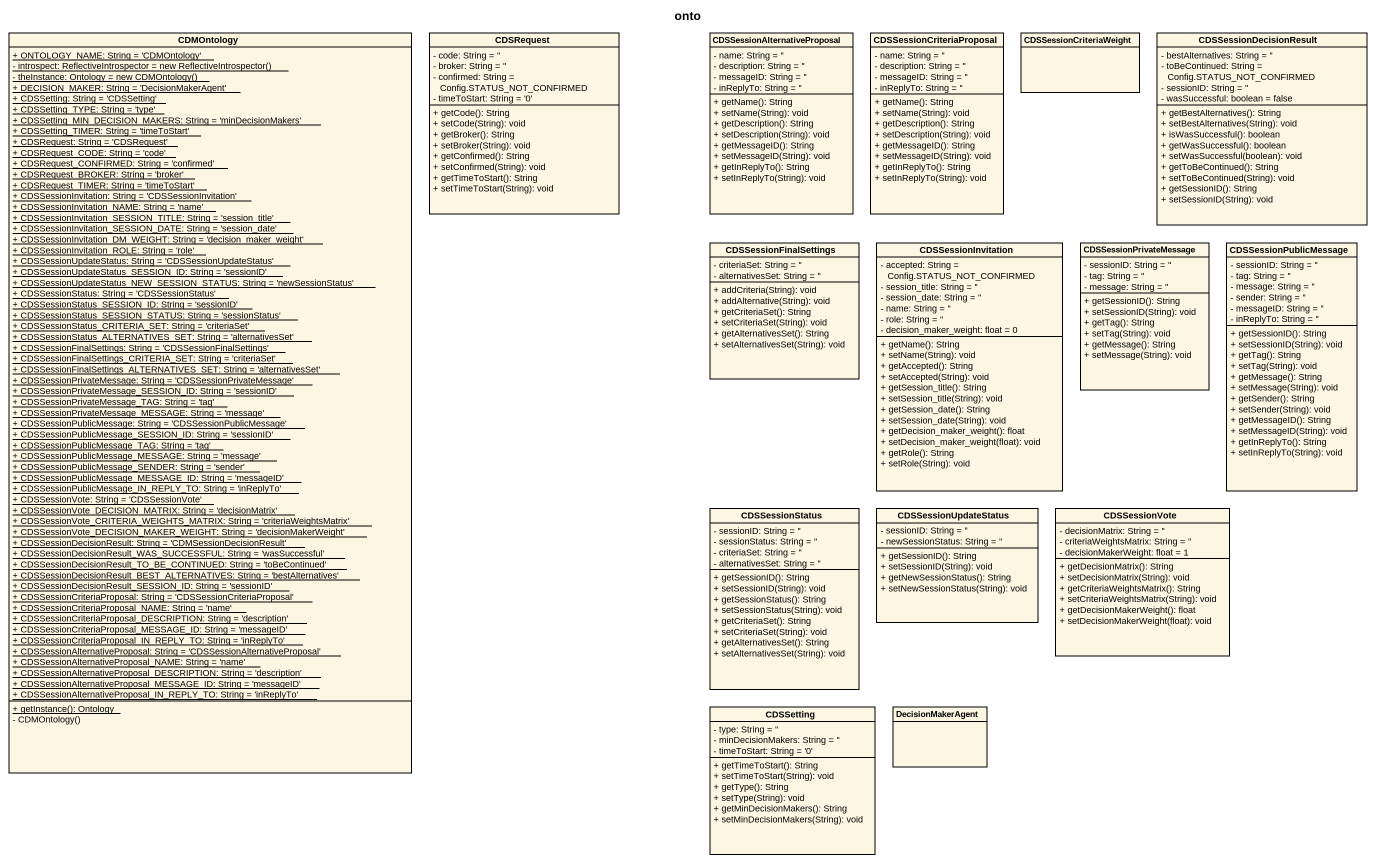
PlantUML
@startuml
title onto
hide circle
hide empty members
skinparam classAttributeIconSize 0
class CDMOntology {
  {static} + ONTOLOGY_NAME: String = 'CDMOntology'
  {static} {field} - introspect: ReflectiveIntrospector = new ReflectiveIntrospector()
  {static} {field} - theInstance: Ontology = new CDMOntology()
  {static} + DECISION_MAKER: String = 'DecisionMakerAgent'
  {static} + CDSSetting: String = 'CDSSetting'
  {static} + CDSSetting_TYPE: String = 'type'
  {static} + CDSSetting_MIN_DECISION_MAKERS: String = 'minDecisionMakers'
  {static} + CDSSetting_TIMER: String = 'timeToStart'
  {static} + CDSRequest: String = 'CDSRequest'
  {static} + CDSRequest_CODE: String = 'code'
  {static} + CDSRequest_CONFIRMED: String = 'confirmed'
  {static} + CDSRequest_BROKER: String = 'broker'
  {static} + CDSRequest_TIMER: String = 'timeToStart'
  {static} + CDSSessionInvitation: String = 'CDSSessionInvitation'
  {static} + CDSSessionInvitation_NAME: String = 'name'
  {static} + CDSSessionInvitation_SESSION_TITLE: String = 'session_title'
  {static} + CDSSessionInvitation_SESSION_DATE: String = 'session_date'
  {static} + CDSSessionInvitation_DM_WEIGHT: String = 'decision_maker_weight'
  {static} + CDSSessionInvitation_ROLE: String = 'role'
  {static} + CDSSessionUpdateStatus: String = 'CDSSessionUpdateStatus'
  {static} + CDSSessionUpdateStatus_SESSION_ID: String = 'sessionID'
  {static} + CDSSessionUpdateStatus_NEW_SESSION_STATUS: String = 'newSessionStatus'
  {static} + CDSSessionStatus: String = 'CDSSessionStatus'
  {static} + CDSSessionStatus_SESSION_ID: String = 'sessionID'
  {static} + CDSSessionStatus_SESSION_STATUS: String = 'sessionStatus'
  {static} + CDSSessionStatus_CRITERIA_SET: String = 'criteriaSet'
  {static} + CDSSessionStatus_ALTERNATIVES_SET: String = 'alternativesSet'
  {static} + CDSSessionFinalSettings: String = 'CDSSessionFinalSettings'
  {static} + CDSSessionFinalSettings_CRITERIA_SET: String = 'criteriaSet'
  {static} + CDSSessionFinalSettings_ALTERNATIVES_SET: String = 'alternativesSet'
  {static} + CDSSessionPrivateMessage: String = 'CDSSessionPrivateMessage'
  {static} + CDSSessionPrivateMessage_SESSION_ID: String = 'sessionID'
  {static} + CDSSessionPrivateMessage_TAG: String = 'tag'
  {static} + CDSSessionPrivateMessage_MESSAGE: String = 'message'
  {static} + CDSSessionPublicMessage: String = 'CDSSessionPublicMessage'
  {static} + CDSSessionPublicMessage_SESSION_ID: String = 'sessionID'
  {static} + CDSSessionPublicMessage_TAG: String = 'tag'
  {static} + CDSSessionPublicMessage_MESSAGE: String = 'message'
  {static} + CDSSessionPublicMessage_SENDER: String = 'sender'
  {static} + CDSSessionPublicMessage_MESSAGE_ID: String = 'messageID'
  {static} + CDSSessionPublicMessage_IN_REPLY_TO: String = 'inReplyTo'
  {static} + CDSSessionVote: String = 'CDSSessionVote'
  {static} + CDSSessionVote_DECISION_MATRIX: String = 'decisionMatrix'
  {static} + CDSSessionVote_CRITERIA_WEIGHTS_MATRIX: String = 'criteriaWeightsMatrix'
  {static} + CDSSessionVote_DECISION_MAKER_WEIGHT: String = 'decisionMakerWeight'
  {static} + CDSSessionDecisionResult: String = 'CDMSessionDecisionResult'
  {static} + CDSSessionDecisionResult_WAS_SUCCESSFUL: String = 'wasSuccessful'
  {static} + CDSSessionDecisionResult_TO_BE_CONTINUED: String = 'toBeContinued'
  {static} + CDSSessionDecisionResult_BEST_ALTERNATIVES: String = 'bestAlternatives'
  {static} + CDSSessionDecisionResult_SESSION_ID: String = 'sessionID'
  {static} + CDSSessionCriteriaProposal: String = 'CDSSessionCriteriaProposal'
  {static} + CDSSessionCriteriaProposal_NAME: String = 'name'
  {static} + CDSSessionCriteriaProposal_DESCRIPTION: String = 'description'
  {static} + CDSSessionCriteriaProposal_MESSAGE_ID: String = 'messageID'
  {static} + CDSSessionCriteriaProposal_IN_REPLY_TO: String = 'inReplyTo'
  {static} + CDSSessionAlternativeProposal: String = 'CDSSessionAlternativeProposal'
  {static} + CDSSessionAlternativeProposal_NAME: String = 'name'
  {static} + CDSSessionAlternativeProposal_DESCRIPTION: String = 'description'
  {static} + CDSSessionAlternativeProposal_MESSAGE_ID: String = 'messageID'
  {static} + CDSSessionAlternativeProposal_IN_REPLY_TO: String = 'inReplyTo'
  {static} + getInstance(): Ontology
  - CDMOntology()
}
class CDSRequest {
  - code: String = ''
  - broker: String = ''
  - confirmed: String = Config.STATUS_NOT_CONFIRMED
  - timeToStart: String = '0'
  + getCode(): String
  + setCode(String): void
  + getBroker(): String
  + setBroker(String): void
  + getConfirmed(): String
  + setConfirmed(String): void
  + getTimeToStart(): String
  + setTimeToStart(String): void
}
class "CDSSessionAlternativeProposal" as CDSSessionAlternativeProposa {
  - name: String = ''
  - description: String = ''
  - messageID: String = ''
  - inReplyTo: String = ''
  + getName(): String
  + setName(String): void
  + getDescription(): String
  + setDescription(String): void
  + getMessageID(): String
  + setMessageID(String): void
  + getInReplyTo(): String
  + setInReplyTo(String): void
}
class CDSSessionCriteriaProposal {
  - name: String = ''
  - description: String = ''
  - messageID: String = ''
  - inReplyTo: String = ''
  + getName(): String
  + setName(String): void
  + getDescription(): String
  + setDescription(String): void
  + getMessageID(): String
  + setMessageID(String): void
  + getInReplyTo(): String
  + setInReplyTo(String): void
}
class CDSSessionCriteriaWeight
class CDSSessionDecisionResult {
  - bestAlternatives: String = ''
  - toBeContinued: String = Config.STATUS_NOT_CONFIRMED
  - sessionID: String = ''
  - wasSuccessful: boolean = false
  + getBestAlternatives(): String
  + setBestAlternatives(String): void
  + isWasSuccessful(): boolean
  + getWasSuccessful(): boolean
  + setWasSuccessful(boolean): void
  + getToBeContinued(): String
  + setToBeContinued(String): void
  + getSessionID(): String
  + setSessionID(String): void
}
class CDSSessionFinalSettings {
  - criteriaSet: String = ''
  - alternativesSet: String = ''
  + addCriteria(String): void
  + addAlternative(String): void
  + getCriteriaSet(): String
  + setCriteriaSet(String): void
  + getAlternativesSet(): String
  + setAlternativesSet(String): void
}
class CDSSessionInvitation {
  - accepted: String = Config.STATUS_NOT_CONFIRMED
  - session_title: String = ''
  - session_date: String = ''
  - name: String = ''
  - role: String = ''
  - decision_maker_weight: float = 0
  + getName(): String
  + setName(String): void
  + getAccepted(): String
  + setAccepted(String): void
  + getSession_title(): String
  + setSession_title(String): void
  + getSession_date(): String
  + setSession_date(String): void
  + getDecision_maker_weight(): float
  + setDecision_maker_weight(float): void
  + getRole(): String
  + setRole(String): void
}
class CDSSessionPrivateMessage {
  - sessionID: String = ''
  - tag: String = ''
  - message: String = ''
  + getSessionID(): String
  + setSessionID(String): void
  + getTag(): String
  + setTag(String): void
  + getMessage(): String
  + setMessage(String): void
}
class CDSSessionPublicMessage {
  - sessionID: String = ''
  - tag: String = ''
  - message: String = ''
  - sender: String = ''
  - messageID: String = ''
  - inReplyTo: String = ''
  + getSessionID(): String
  + setSessionID(String): void
  + getTag(): String
  + setTag(String): void
  + getMessage(): String
  + setMessage(String): void
  + getSender(): String
  + setSender(String): void
  + getMessageID(): String
  + setMessageID(String): void
  + getInReplyTo(): String
  + setInReplyTo(String): void
}
class CDSSessionStatus {
  - sessionID: String = ''
  - sessionStatus: String = ''
  - criteriaSet: String = ''
  - alternativesSet: String = ''
  + getSessionID(): String
  + setSessionID(String): void
  + getSessionStatus(): String
  + setSessionStatus(String): void
  + getCriteriaSet(): String
  + setCriteriaSet(String): void
  + getAlternativesSet(): String
  + setAlternativesSet(String): void
}
class CDSSessionUpdateStatus {
  - sessionID: String = ''
  - newSessionStatus: String = ''
  + getSessionID(): String
  + setSessionID(String): void
  + getNewSessionStatus(): String
  + setNewSessionStatus(String): void
}
class CDSSessionVote {
  - decisionMatrix: String = ''
  - criteriaWeightsMatrix: String = ''
  - decisionMakerWeight: float = 1
  + getDecisionMatrix(): String
  + setDecisionMatrix(String): void
  + getCriteriaWeightsMatrix(): String
  + setCriteriaWeightsMatrix(String): void
  + getDecisionMakerWeight(): float
  + setDecisionMakerWeight(float): void
}
class CDSSetting {
  - type: String = ''
  - minDecisionMakers: String = ''
  - timeToStart: String = '0'
  + getTimeToStart(): String
  + setTimeToStart(String): void
  + getType(): String
  + setType(String): void
  + getMinDecisionMakers(): String
  + setMinDecisionMakers(String): void
}
class DecisionMakerAgent
@enduml
